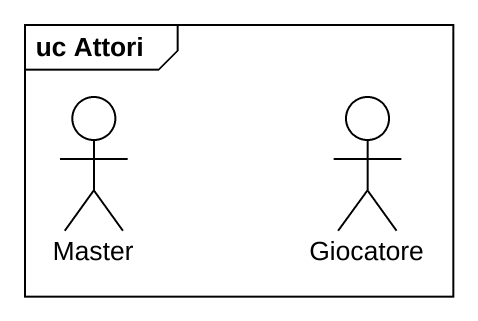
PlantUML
@startuml
mainframe uc Attori
actor Master
actor Giocatore
@enduml
